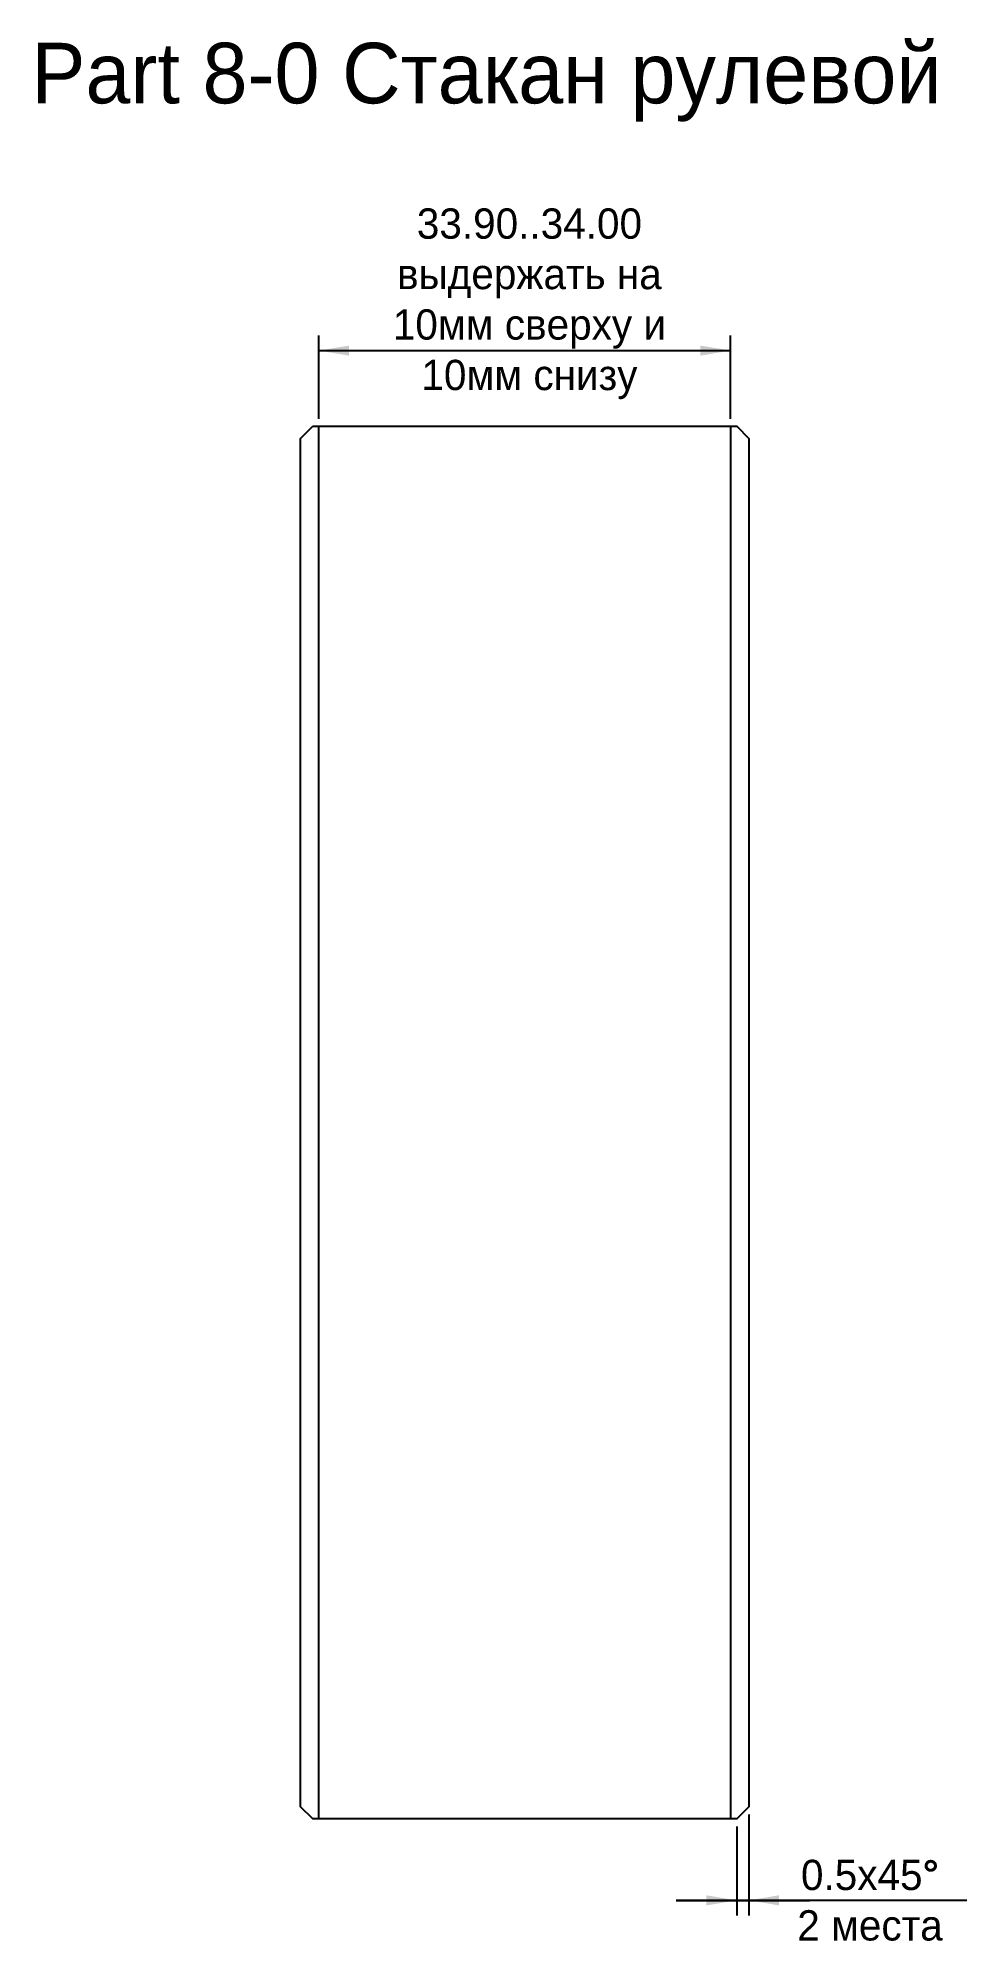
# Model space of a CAD drawing. Header units: millimetres. Extents: x 30 to 107, y 42 to 199.
import ezdxf

# ---------------------------------------------------------------- set-up
doc = ezdxf.new("R2010")
doc.units = ezdxf.units.MM
doc.layers.get('0').update_dxf_attribs({"lineweight": 25, "true_color": 0xffffff})
doc.layers.add('Dims', color=7, linetype='Continuous', lineweight=9, true_color=0x000000)
doc.layers.add('Main', color=7, linetype='Continuous', lineweight=25, true_color=0x000000)
doc.styles.add('textstyle0', font='')
doc.styles.add('textstyle1', font='')
doc.styles.add('textstyle2', font='')
doc.styles.get('textstyle0').set_extended_font_data('Cyrillic_II')
doc.styles.get('textstyle1').set_extended_font_data('Cyrillic_II')
doc.styles.get('textstyle2').set_extended_font_data('Cyrillic_II')

msp = doc.modelspace()

# ---------------------------------------------------------------- linework, layer by layer
for p, q in [((53.09, 167.38), (53.09, 174.26)), ((53.09, 173.01), (87.09, 173.01)), ((87.09, 167.38), (87.09, 174.26)), ((88.59, 52.13), (88.59, 43.78)), ((87.59, 51.13), (87.59, 43.78)), ((106.59, 45.03), (82.59, 45.03)), ((82.59, 45.03), (93.59, 45.03))]:
    msp.add_line(p, q)
for points in [[(53.09, 173.01), (55.59, 173.42), (55.59, 172.59)], [(87.09, 173.01), (84.59, 172.59), (84.59, 173.42)], [(87.59, 45.03), (85.09, 44.61), (85.09, 45.45)], [(88.59, 45.03), (91.09, 45.45), (91.09, 44.61)]]:
    msp.add_solid(points)
at = {"layer": 'Main'}
msp.add_lwpolyline([(52.59, 166.76), (87.59, 166.76), (88.59, 165.76), (88.59, 52.76), (87.59, 51.76), (52.59, 51.76), (51.59, 52.76), (51.59, 165.76), (52.59, 166.76)], dxfattribs=at)
msp.add_lwpolyline([(53.09, 166.76), (87.09, 166.76), (87.09, 51.76), (53.09, 51.76)], close=True, dxfattribs=at)

# ---------------------------------------------------------------- texts
at = {"char_height": 2.5, "attachment_point": 5}
for s, insert, style in [('\\H5;Part 8-0 Стакан рулевой', (66.94, 195.17), 'textstyle1'), ('0.5x45\\FStandard|c0;%%d\\FCyrillic_II|c0;\\P2 места', (98.59, 45.03), 'textstyle0')]:
    msp.add_mtext(s, dxfattribs=dict(at, insert=insert, style=style))
at = {"layer": 'Dims', "insert": (70.48, 176.87), "char_height": 2.5, "width": 24.0972, "attachment_point": 5, "style": 'textstyle2'}
msp.add_mtext('33.90..34.00\\Pвыдержать на 10мм сверху и 10мм снизу', dxfattribs=at)

doc.saveas('drawing.dxf')
